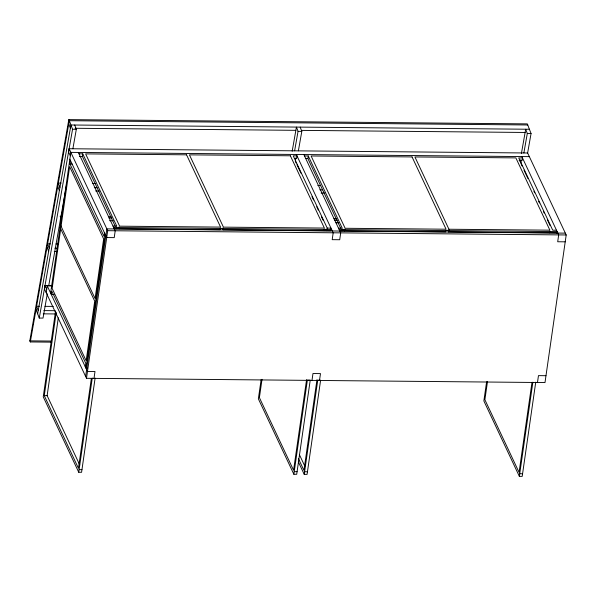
<?xml version="1.0" encoding="UTF-8"?>
<svg xmlns="http://www.w3.org/2000/svg" width="596" height="596" viewBox="0 0 596 596"><rect width="100%" height="100%" fill="white"/><g stroke="black" fill="none" stroke-linecap="round" stroke-linejoin="round"><path stroke-width="0.89" d="M52.455 285.685L44.983 285.618L44.491 289.045L86.495 378.304L544.997 382.565L566.2 234.966L527.631 152.993L531.058 133.526L527.318 123.879L68.816 119.617L29.8 340.86L30.314 341.948L51.703 342.149M46.205 292.688L47.188 285.827L52.202 285.871M527.631 152.993L69.121 148.732L68.629 152.166L70.343 155.809M60.74 217.6L60.308 220.073M50.623 293.113L70.835 152.375L529.345 156.636M60.703 228.864L52.143 288.457L86.152 360.736L94.712 301.144L60.047 227.478M61.075 226.256L69.635 166.664L103.644 238.944L95.084 298.536L60.419 224.871M104.516 232.902L104.024 236.336L70.008 164.056L70.499 160.622M55.577 311.008L43.247 396.847L78.732 472.263L81.585 472.285L95.114 378.095M91.344 378.512L78.456 468.27L44.268 395.625L56.24 312.282M79.737 464.954L47.129 395.647L58.311 317.802M115.214 226.227L82.39 156.472L82.762 153.865L79.007 153.828M85.28 366.778L85.779 363.344L51.763 291.064L51.271 294.498L54.124 294.521M105.164 234.288L85.936 368.157L87.359 368.172M85.63 376.486L106.84 228.879L565.343 233.14M86.495 378.304L107.697 230.697L69.121 148.732M78.732 472.263L92.261 378.065M94.004 378.371L94.995 371.509L87.478 371.442L47.188 285.827M116.399 228.752L116.652 227.009M119.505 227.039L119.26 228.775L118.462 227.098M220.453 227.977L220.2 229.713L114.149 228.73M330.869 229.006L330.624 230.741L223.06 229.743L223.306 228.007M261.123 379.674L258.366 398.851L293.85 474.26L296.711 474.289L310.24 380.092L307.38 380.069L293.85 474.26M262.024 379.309L259.394 397.621L293.575 470.266L306.597 379.6M295.839 157.903L295.348 161.337L296.137 163.021M340.711 228.328L307.886 158.566L308.259 155.958L304.496 155.929M324.008 230.682L324.254 228.946M294.357 158.447L296.607 158.462L296.987 155.854L293.225 155.824L327.234 228.097L326.861 230.712L326.072 229.028M311.984 380.404L312.975 373.536L320.492 373.603L319.501 380.471M316.975 379.697L303.945 470.363L298.447 458.674M304.221 474.356L317.757 380.166L320.611 380.188L307.082 474.386L304.221 474.356L298.313 461.788M341.895 230.846L342.141 229.11M345.002 229.132L344.749 230.875L343.959 229.192M445.95 230.071L445.696 231.814L339.638 230.823M556.113 232.842L448.557 231.837L448.93 229.229L414.92 156.949L515.86 157.888L549.877 230.168L448.93 229.229M486.612 381.768L483.863 400.944L519.347 476.36L522.2 476.383L535.737 382.192M487.521 381.403L484.883 399.722L519.071 472.367L531.96 382.61M520.837 163.431L521.336 160.004M549.497 232.775L549.75 231.039M519.347 476.36L532.876 382.163M556.888 233.356L557.141 231.613L339.161 229.587M537.48 382.498L538.464 375.629L545.981 375.704M30.314 341.948L69.33 120.712L68.816 119.617M37.652 313.787L70.946 124.989L529.449 129.25M47.315 293.761L43.024 318.093L39.262 318.063L72.556 129.265L69.33 120.712L527.832 124.974M48.745 285.648L66.491 184.991M72.883 148.769L76.318 129.302L74.701 125.018M292.174 151.257L296.435 127.082L298.052 131.358L294.618 150.825M298.373 150.863L301.807 131.396L300.198 127.119M519.98 161.576L520.301 159.758M521.425 153.388L525.687 129.213L527.304 133.497L523.869 152.963M75.059 128.274L295.862 130.33M301.479 130.382L525.121 132.461M72.556 129.265L76.318 129.302M298.052 131.358L301.807 131.396M527.304 133.497L531.058 133.526M79.38 156.443L82.39 156.472M305.629 158.551L307.886 158.566M519.094 160.533L522.103 160.562L522.476 157.955L518.721 157.918L552.73 230.198L556.493 230.235M70.008 164.056L72.153 164.079M61.12 183.128L58.326 183.099L59.943 187.375M92.738 183.419L95.531 183.449M317.802 185.512L320.596 185.542M94.317 187.695L97.096 187.725M319.814 189.796L322.6 189.819M95.598 190.958L99.309 190.996M321.102 193.059L324.813 193.089M60.092 216.214L61.947 216.229M108.338 216.661L111.117 216.691M333.842 218.762L336.621 218.784M108.986 218.047L111.772 218.076M334.49 220.148L337.276 220.17M109.537 220.669L113.247 220.699M335.935 222.77L338.722 222.8M113.016 226.107L116.779 226.145L82.762 153.865M327.234 228.097L330.996 228.134M338.513 228.201L342.268 228.238L308.259 155.958M113.672 227.493L331.644 229.52M107.697 230.697L566.2 234.966M565.217 241.827L557.7 241.76L558.683 234.891L521.828 156.569M50.399 243.898L47.613 243.868L49.222 248.145M55.979 243.95L57.842 243.965M54.839 248.197L57.618 248.227M54.266 251.445L57.052 251.467M39.396 306.284L36.609 306.262L38.218 310.538M44.976 306.337L53.349 306.418M43.836 310.59L54.966 310.695M43.262 313.839L55.324 313.95M29.8 340.86L51.189 341.054M44.268 395.625L47.129 395.647M79.104 469.648L81.957 469.678M294.223 471.652L297.084 471.674M304.601 471.749L307.454 471.771M519.719 473.745L522.58 473.775M521.232 164.273L522.029 165.956M524.003 170.158L527.959 178.569M533.897 191.174L534.687 192.858M538.642 201.262L539.432 202.945M543.388 211.356L544.178 213.033M547.344 219.76L550.115 225.646M447.76 230.16L448.557 231.837M303.848 154.543L340.703 232.865L339.72 239.734L332.203 239.659L333.186 232.798L296.331 154.468M296.927 164.697L300.883 173.108M311.961 196.643L313.541 200.01M316.707 206.738L318.294 210.097M321.453 216.825L323.039 220.185M222.271 228.059L223.06 229.743M299.341 454.524L304.839 466.214M78.352 152.442L115.214 230.771L114.223 237.633L106.706 237.566L69.851 159.236M44.983 285.618L46.697 289.261M68.756 123.953L70.373 128.229M57.752 186.347L59.369 190.623M47.039 247.117L48.648 251.393M36.036 309.503L39.262 318.063M186.563 154.826L85.623 153.887L119.632 226.167L220.58 227.106L186.563 154.826M290.371 155.794L189.424 154.856L223.433 227.136L324.38 228.074L290.371 155.794M412.06 156.927L311.112 155.988L345.129 228.268L446.069 229.207L412.06 156.927"/></g></svg>
